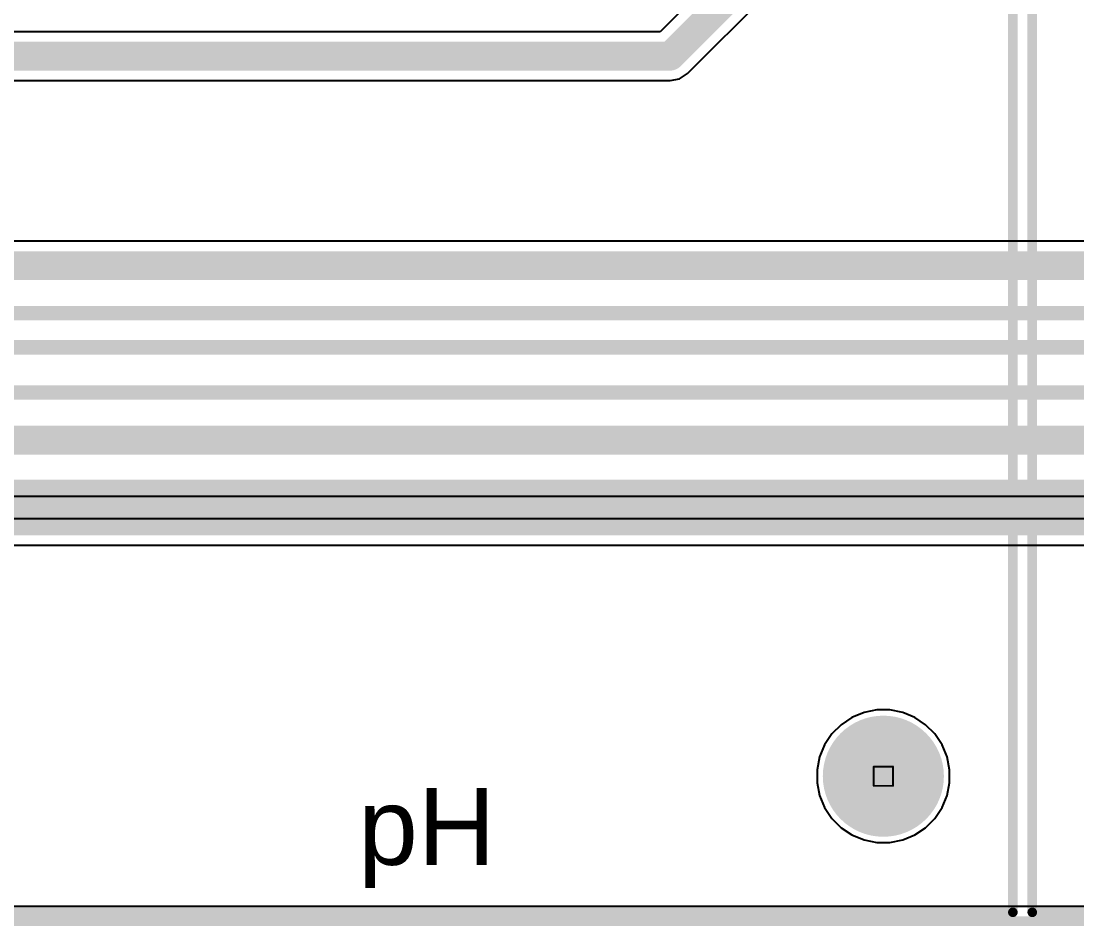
# Model space of a CAD drawing. Header units: inches. Extents: x -7 to 5163, y -3 to 5149.
# Drawn here: x 53.39 to 81.32, y -3.45 to 20.49 of the extents above; entities that cross this region are included whole.
import ezdxf

# ---------------------------------------------------------------- set-up
doc = ezdxf.new("R2010")
doc.units = ezdxf.units.IN
for name, color, linetype in [('Board Outline', 216, 'Continuous'), ('Bottom Layer', 5, 'Continuous'), ('Bottom Solder', 6, 'Continuous'), ('Drill Drawing', 1, 'Continuous'), ('GND', 76, 'Continuous'), ('Multi-Layer', 9, 'Continuous'), ('Pad Holes', 156, 'Continuous'), ('PWR', 16, 'Continuous'), ('Top Layer', 1, 'Continuous'), ('Top Overlay', 2, 'Continuous'), ('Top Solder', 216, 'Continuous')]:
    doc.layers.add(name, color=color, linetype=linetype)
doc.styles.add('Arial', font='', dxfattribs={"height": 0.2})
doc.styles.get('Arial').set_extended_font_data('Arial')

msp = doc.modelspace()

# ---------------------------------------------------------------- hatches: boundary and pattern name
at = {"layer": 'Bottom Layer'}
h = msp.add_hatch(color=5, dxfattribs=at)
edge = h.paths.add_edge_path()
edge.add_arc((76.2, 0.508), 1.5, 0, 360)
at = {"layer": 'Bottom Solder'}
h = msp.add_hatch(color=6, dxfattribs=at)
edge = h.paths.add_edge_path()
edge.add_arc((76.2, 0.508), 1.602, 0, 360)
at = {"layer": 'GND'}
h = msp.add_hatch(color=76, dxfattribs=at)
edge = h.paths.add_edge_path()
edge.add_arc((76.2, 0.508), 1.5, 0, 360)
at = {"layer": 'Multi-Layer'}
h = msp.add_hatch(color=9, dxfattribs=at)
edge = h.paths.add_edge_path()
edge.add_arc((76.2, 0.508), 1.5, 0, 360)
at = {"layer": 'Pad Holes'}
h = msp.add_hatch(color=7, dxfattribs=at)
edge = h.paths.add_edge_path()
edge.add_arc((76.2, 0.508), 1.5, 0, 360)
at = {"layer": 'PWR'}
h = msp.add_hatch(color=16, dxfattribs=at)
edge = h.paths.add_edge_path()
edge.add_arc((76.2, 0.508), 1.5, 0, 360)
at = {"layer": 'Top Layer'}
h = msp.add_hatch(color=1, dxfattribs=at)
edge = h.paths.add_edge_path()
edge.add_arc((76.2, 0.508), 1.5, 0, 360)
at = {"layer": 'Top Solder'}
h = msp.add_hatch(color=216, dxfattribs=at)
edge = h.paths.add_edge_path()
edge.add_arc((76.2, 0.508), 1.602, 0, 360)

# ---------------------------------------------------------------- linework, layer by layer
at = {"layer": 'Board Outline'}
msp.add_lwpolyline([(1.627, -3.325, 0.254, 0.254, 0), (192.198, -3.325, 0.254, 0.254, 0)], format="xyseb", dxfattribs=at)
at = {"layer": 'Bottom Layer'}
for p, q in [((72.403, 22.315), (70.293, 20.205)), ((71.019, 19.1), (73.508, 21.589)), ((70.293, 20.205), (26.949, 20.205)), ((70.809, 18.96), (71.019, 19.1)), ((27.218, 18.911), (70.561, 18.911)), ((70.561, 18.911), (70.809, 18.96)), ((87.235, 7.912), (26.06, 7.912)), ((26.06, 6.617), (87.503, 6.617)), ((76.027, 2.262), (75.688, 2.195)), ((76.373, 2.262), (76.027, 2.262)), ((76.712, 2.195), (76.373, 2.262)), ((75.369, 2.062), (75.082, 1.87)), ((75.688, 2.195), (75.369, 2.062)), ((77.031, 2.062), (76.712, 2.195)), ((77.318, 1.87), (77.031, 2.062)), ((75.082, 1.87), (74.838, 1.626)), ((77.562, 1.626), (77.318, 1.87)), ((74.838, 1.626), (74.646, 1.339)), ((77.754, 1.339), (77.562, 1.626)), ((74.646, 1.339), (74.513, 1.02)), ((77.887, 1.02), (77.754, 1.339)), ((74.513, 1.02), (74.446, 0.681)), ((77.954, 0.681), (77.887, 1.02)), ((74.446, 0.681), (74.446, 0.335)), ((77.954, 0.335), (77.954, 0.681)), ((74.446, 0.335), (74.513, -0.004)), ((77.887, -0.004), (77.954, 0.335)), ((74.513, -0.004), (74.646, -0.323)), ((77.754, -0.323), (77.887, -0.004)), ((74.646, -0.323), (74.838, -0.61)), ((77.562, -0.61), (77.754, -0.323)), ((74.838, -0.61), (75.082, -0.854)), ((77.318, -0.854), (77.562, -0.61)), ((75.082, -0.854), (75.369, -1.046)), ((75.369, -1.046), (75.688, -1.179)), ((76.712, -1.179), (77.031, -1.046)), ((77.031, -1.046), (77.318, -0.854)), ((75.688, -1.179), (76.027, -1.246)), ((76.027, -1.246), (76.373, -1.246)), ((76.373, -1.246), (76.712, -1.179)), ((192.195, -2.937), (1.63, -2.937))]:
    msp.add_line(p, q, dxfattribs=at)
for points in [[(70.561, 19.558, 0.762, 0.762, 0), (73.05, 22.047, 0.762, 0.762, 0)], [(26.949, 19.558, 0.762, 0.762, 0), (70.561, 19.558, 0.762, 0.762, 0)], [(26.06, 7.264, 0.762, 0.762, 0), (87.503, 7.264, 0.762, 0.762, 0)]]:
    msp.add_lwpolyline(points, format="xyseb", dxfattribs=at)
msp.add_lwpolyline([(70.371, 19.558, 0.381, 0.381, 1), (70.752, 19.558, 0.381, 0.381, 1)], format="xyseb", close=True, dxfattribs=at)
msp.add_lwpolyline([(70.371, 19.558, 0.381, 0.381, 1), (70.752, 19.558, 0.381, 0.381, 1)], format="xyseb", close=True, dxfattribs=at)
at = {"layer": 'Drill Drawing'}
for points in [[(75.946, 0.762, 0.0508, 0.0508, 0), (76.454, 0.762, 0.0508, 0.0508, 0)], [(75.946, 0.254, 0.0508, 0.0508, 0), (75.946, 0.762, 0.0508, 0.0508, 0)], [(76.454, 0.254, 0.0508, 0.0508, 0), (76.454, 0.762, 0.0508, 0.0508, 0)], [(75.946, 0.254, 0.0508, 0.0508, 0), (76.454, 0.254, 0.0508, 0.0508, 0)]]:
    msp.add_lwpolyline(points, format="xyseb", dxfattribs=at)
for points in [[(75.933, 0.762, 0.0254, 0.0254, 1), (75.959, 0.762, 0.0254, 0.0254, 1)], [(75.933, 0.762, 0.0254, 0.0254, 1), (75.959, 0.762, 0.0254, 0.0254, 1)], [(76.441, 0.762, 0.0254, 0.0254, 1), (76.467, 0.762, 0.0254, 0.0254, 1)], [(76.441, 0.762, 0.0254, 0.0254, 1), (76.467, 0.762, 0.0254, 0.0254, 1)], [(75.933, 0.254, 0.0254, 0.0254, 1), (75.959, 0.254, 0.0254, 0.0254, 1)], [(75.933, 0.254, 0.0254, 0.0254, 1), (75.959, 0.254, 0.0254, 0.0254, 1)], [(76.441, 0.254, 0.0254, 0.0254, 1), (76.467, 0.254, 0.0254, 0.0254, 1)], [(76.441, 0.254, 0.0254, 0.0254, 1), (76.467, 0.254, 0.0254, 0.0254, 1)]]:
    msp.add_lwpolyline(points, format="xyseb", close=True, dxfattribs=at)
at = {"layer": 'GND'}
for p, q in [((76.027, 2.262), (75.688, 2.195)), ((76.373, 2.262), (76.027, 2.262)), ((76.712, 2.195), (76.373, 2.262)), ((75.369, 2.062), (75.082, 1.87)), ((75.688, 2.195), (75.369, 2.062)), ((77.031, 2.062), (76.712, 2.195)), ((77.318, 1.87), (77.031, 2.062)), ((75.082, 1.87), (74.838, 1.626)), ((77.562, 1.626), (77.318, 1.87)), ((74.838, 1.626), (74.646, 1.339)), ((77.754, 1.339), (77.562, 1.626)), ((74.646, 1.339), (74.513, 1.02)), ((77.887, 1.02), (77.754, 1.339)), ((74.513, 1.02), (74.446, 0.681)), ((77.954, 0.681), (77.887, 1.02)), ((74.446, 0.681), (74.446, 0.335)), ((77.954, 0.335), (77.954, 0.681)), ((74.446, 0.335), (74.513, -0.004)), ((77.887, -0.004), (77.954, 0.335)), ((74.513, -0.004), (74.646, -0.323)), ((77.754, -0.323), (77.887, -0.004)), ((74.646, -0.323), (74.838, -0.61)), ((77.562, -0.61), (77.754, -0.323)), ((74.838, -0.61), (75.082, -0.854)), ((77.318, -0.854), (77.562, -0.61)), ((75.082, -0.854), (75.369, -1.046)), ((75.369, -1.046), (75.688, -1.179)), ((76.712, -1.179), (77.031, -1.046)), ((77.031, -1.046), (77.318, -0.854)), ((75.688, -1.179), (76.027, -1.246)), ((76.027, -1.246), (76.373, -1.246)), ((76.373, -1.246), (76.712, -1.179)), ((192.195, -2.937), (1.63, -2.937))]:
    msp.add_line(p, q, dxfattribs=at)
at = {"layer": 'PWR'}
for p, q in [((76.027, 2.262), (75.688, 2.195)), ((76.373, 2.262), (76.027, 2.262)), ((76.712, 2.195), (76.373, 2.262)), ((75.369, 2.062), (75.082, 1.87)), ((75.688, 2.195), (75.369, 2.062)), ((77.031, 2.062), (76.712, 2.195)), ((77.318, 1.87), (77.031, 2.062)), ((75.082, 1.87), (74.838, 1.626)), ((77.562, 1.626), (77.318, 1.87)), ((74.838, 1.626), (74.646, 1.339)), ((77.754, 1.339), (77.562, 1.626)), ((74.646, 1.339), (74.513, 1.02)), ((77.887, 1.02), (77.754, 1.339)), ((74.513, 1.02), (74.446, 0.681)), ((77.954, 0.681), (77.887, 1.02)), ((74.446, 0.681), (74.446, 0.335)), ((77.954, 0.335), (77.954, 0.681)), ((74.446, 0.335), (74.513, -0.004)), ((77.887, -0.004), (77.954, 0.335)), ((74.513, -0.004), (74.646, -0.323)), ((77.754, -0.323), (77.887, -0.004)), ((74.646, -0.323), (74.838, -0.61)), ((77.562, -0.61), (77.754, -0.323)), ((74.838, -0.61), (75.082, -0.854)), ((77.318, -0.854), (77.562, -0.61)), ((75.082, -0.854), (75.369, -1.046)), ((75.369, -1.046), (75.688, -1.179)), ((76.712, -1.179), (77.031, -1.046)), ((77.031, -1.046), (77.318, -0.854)), ((75.688, -1.179), (76.027, -1.246)), ((76.027, -1.246), (76.373, -1.246)), ((76.373, -1.246), (76.712, -1.179)), ((184.912, -2.937), (1.63, -2.937))]:
    msp.add_line(p, q, dxfattribs=at)
at = {"layer": 'Top Layer'}
for p, q in [((158.566, 14.662), (11.049, 14.662)), ((46.849, 7.325), (193.316, 7.325)), ((76.027, 2.262), (75.688, 2.195)), ((76.373, 2.262), (76.027, 2.262)), ((76.712, 2.195), (76.373, 2.262)), ((75.369, 2.062), (75.082, 1.87)), ((75.688, 2.195), (75.369, 2.062)), ((77.031, 2.062), (76.712, 2.195)), ((77.318, 1.87), (77.031, 2.062)), ((75.082, 1.87), (74.838, 1.626)), ((77.562, 1.626), (77.318, 1.87)), ((74.838, 1.626), (74.646, 1.339)), ((77.754, 1.339), (77.562, 1.626)), ((74.646, 1.339), (74.513, 1.02)), ((77.887, 1.02), (77.754, 1.339)), ((74.513, 1.02), (74.446, 0.681)), ((77.954, 0.681), (77.887, 1.02)), ((74.446, 0.681), (74.446, 0.335)), ((77.954, 0.335), (77.954, 0.681)), ((74.446, 0.335), (74.513, -0.004)), ((77.887, -0.004), (77.954, 0.335)), ((74.513, -0.004), (74.646, -0.323)), ((77.754, -0.323), (77.887, -0.004)), ((74.646, -0.323), (74.838, -0.61)), ((77.562, -0.61), (77.754, -0.323)), ((74.838, -0.61), (75.082, -0.854)), ((77.318, -0.854), (77.562, -0.61)), ((75.082, -0.854), (75.369, -1.046)), ((75.369, -1.046), (75.688, -1.179)), ((76.712, -1.179), (77.031, -1.046)), ((77.031, -1.046), (77.318, -0.854)), ((75.688, -1.179), (76.027, -1.246)), ((76.027, -1.246), (76.373, -1.246)), ((76.373, -1.246), (76.712, -1.179)), ((192.195, -2.937), (1.63, -2.937))]:
    msp.add_line(p, q, dxfattribs=at)
for points in [[(10.09, 14.015, 0.762, 0.762, 0), (158.566, 14.015, 0.762, 0.762, 0)], [(12.945, 12.758, 0.381, 0.381, 0), (190.491, 12.758, 0.381, 0.381, 0)], [(14.57, 11.855, 0.381, 0.381, 0), (191.152, 11.855, 0.381, 0.381, 0)], [(34.608, 10.661, 0.381, 0.381, 0), (191.867, 10.661, 0.381, 0.381, 0)], [(43.708, 9.398, 0.762, 0.762, 0), (95.479, 9.398, 0.762, 0.762, 0)], [(46.58, 7.972, 0.762, 0.762, 0), (193.316, 7.972, 0.762, 0.762, 0)]]:
    msp.add_lwpolyline(points, format="xyseb", dxfattribs=at)
at = {"layer": 'Top Overlay'}
for points in [[(79.627, -3.093, 0.254, 0.254, 0), (79.627, 38.907, 0.254, 0.254, 0)], [(80.139, -3.093, 0.254, 0.254, 0), (80.139, 38.907, 0.254, 0.254, 0)], [(47.627, -3.093, 0.254, 0.254, 0), (79.627, -3.093, 0.254, 0.254, 0)], [(80.139, -3.093, 0.254, 0.254, 0), (112.139, -3.093, 0.254, 0.254, 0)]]:
    msp.add_lwpolyline(points, format="xyseb", dxfattribs=at)
for points in [[(79.563, -3.093, 0.127, 0.127, 1), (79.69, -3.093, 0.127, 0.127, 1)], [(79.563, -3.093, 0.127, 0.127, 1), (79.69, -3.093, 0.127, 0.127, 1)], [(80.076, -3.093, 0.127, 0.127, 1), (80.203, -3.093, 0.127, 0.127, 1)], [(80.076, -3.093, 0.127, 0.127, 1), (80.203, -3.093, 0.127, 0.127, 1)]]:
    msp.add_lwpolyline(points, format="xyseb", close=True, dxfattribs=at)

# ---------------------------------------------------------------- texts
at = {"layer": 'Top Overlay', "style": 'Arial'}
msp.add_text('pH', height=2.032, dxfattribs=at).set_placement((62.306, -1.837))

doc.saveas('drawing.dxf')
